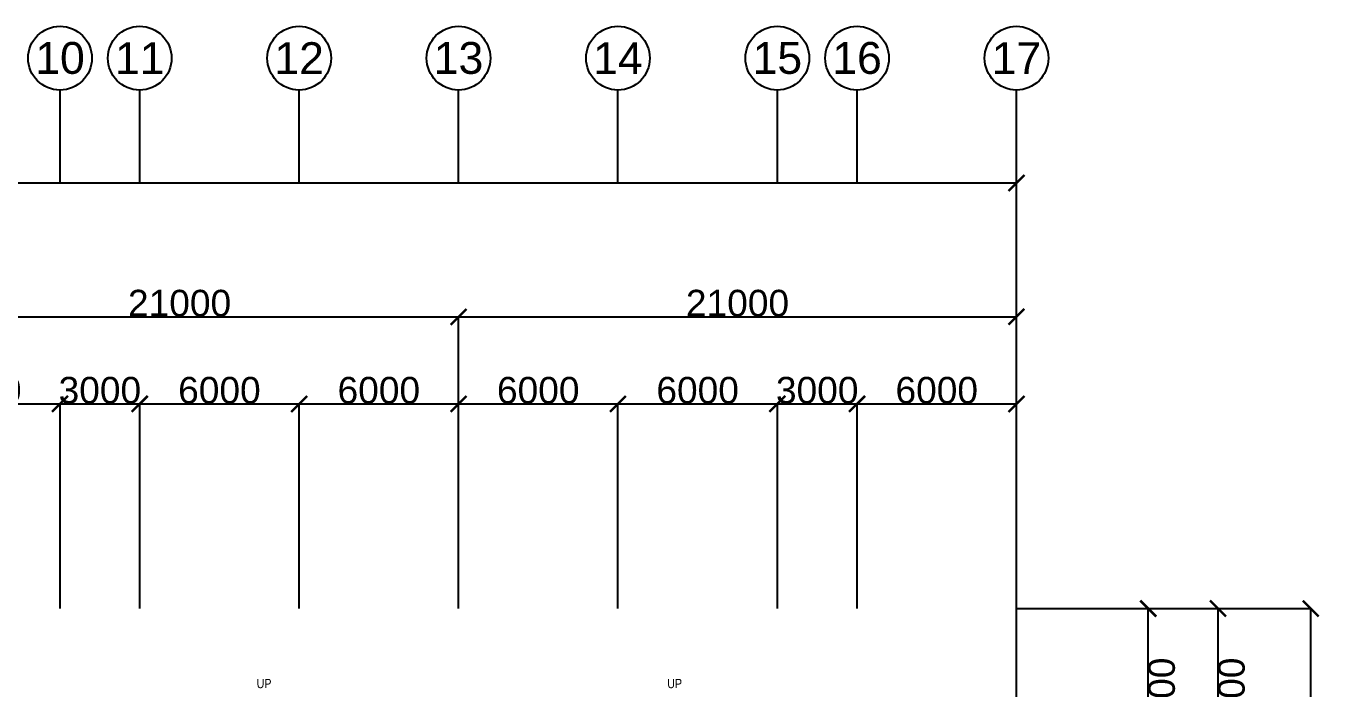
# Model space of a CAD drawing. Header units: millimetres. Extents: x 3339 to 2017737, y 4955 to 2748989.
# Drawn here: x 1481971 to 1531482, y 1305491 to 1330440 of the extents above; entities that cross this region are included whole.
import ezdxf

# ---------------------------------------------------------------- set-up
doc = ezdxf.new("R2010")
doc.units = ezdxf.units.MM
doc.header["$LTSCALE"] = 30
doc.layers.add('DIM LINES', color=7, linetype='Continuous')
doc.layers.add('STAIR', color=1, linetype='Continuous', lineweight=5)
doc.styles.add('Arial Narrow', font='ARIALN.TTF', dxfattribs={"height": 200})
doc.styles.get("Standard").update_dxf_attribs({"font": 'arial.ttf'})
doc.dimstyles.new('GREEN', dxfattribs={"dimtxt": 1000, "dimasz": 600, "dimexe": 0.18, "dimexo": 0.0625, "dimgap": 0.09, "dimtad": 2, "dimdec": 0, "dimzin": 0, "dimdsep": 46, "dimtxsty": 'Standard', "dimblk": 'ARCHTICK', "dimcen": 0.09, "dimclrd": 3, "dimclre": 3, "dimclrt": 2, "dimadec": 0, "dimazin": 0, "dimtfac": 1, "dimtdec": 0, "dimtofl": 0, "dimtmove": 0, "dimatfit": 3, "dimfxl": 1, "dimtolj": 1, "dimtzin": 0, "dimarcsym": 0})

# ---------------------------------------------------------------- blocks, each defined once
blk = doc.blocks.new('_ArchTick')
at = {"color": 0, "linetype": 'ByBlock', "const_width": 0.15}
blk.add_lwpolyline([(-0.5, -0.5), (0.5, 0.5)], dxfattribs=at)
blk = doc.blocks.new('*D851')
at = {"layer": 'Defpoints', "color": 0, "transparency": 16777216}
for p in [(1519240, 1324539), (1429240, 1308509), (1519240, 1301709)]:
    blk.add_point(p, dxfattribs=at)
at = {"layer": 'DIM LINES', "color": 3, "linetype": 'ByBlock', "lineweight": -2, "transparency": 16777216}
for p, q in [((1429240, 1308509), (1429240, 1324539)), ((1429240, 1324539), (1519240, 1324539)), ((1519240, 1301709), (1519240, 1324539))]:
    blk.add_line(p, q, dxfattribs=at)
at = {"layer": 'DIM LINES', "color": 3, "lineweight": -2, "transparency": 16777216, "xscale": 600, "yscale": 600, "zscale": 600, "rotation": 180}
blk.add_blockref('_ArchTick', (1429240, 1324539), dxfattribs=at)
at = {"layer": 'DIM LINES', "color": 3, "lineweight": -2, "transparency": 16777216, "xscale": 600, "yscale": 600, "zscale": 600}
blk.add_blockref('_ArchTick', (1519240, 1324539), dxfattribs=at)
at = {"layer": 'DIM LINES', "color": 2, "transparency": 16777216, "insert": (1474240, 1325050), "char_height": 1000, "attachment_point": 5}
blk.add_mtext('\\A1;90000', dxfattribs=at)
blk = doc.blocks.new('*D606')
at = {"layer": 'Defpoints', "color": 0, "transparency": 16777216}
for p in [(1498240, 1319497), (1477240, 1308509), (1498240, 1308509)]:
    blk.add_point(p, dxfattribs=at)
at = {"layer": 'DIM LINES', "color": 3, "linetype": 'ByBlock', "lineweight": -2, "transparency": 16777216}
for p, q in [((1477240, 1308509), (1477240, 1319497)), ((1477240, 1319497), (1498240, 1319497)), ((1498240, 1308509), (1498240, 1319497))]:
    blk.add_line(p, q, dxfattribs=at)
at = {"layer": 'DIM LINES', "color": 3, "lineweight": -2, "transparency": 16777216, "xscale": 600, "yscale": 600, "zscale": 600, "rotation": 180}
blk.add_blockref('_ArchTick', (1477240, 1319497), dxfattribs=at)
at = {"layer": 'DIM LINES', "color": 3, "lineweight": -2, "transparency": 16777216, "xscale": 600, "yscale": 600, "zscale": 600}
blk.add_blockref('_ArchTick', (1498240, 1319497), dxfattribs=at)
at = {"layer": 'DIM LINES', "color": 2, "transparency": 16777216, "insert": (1487740, 1320008), "char_height": 1000, "attachment_point": 5}
blk.add_mtext('\\A1;21000', dxfattribs=at)
blk = doc.blocks.new('*D607')
at = {"layer": 'Defpoints', "color": 0, "transparency": 16777216}
for p in [(1519240, 1319497), (1498240, 1308509), (1519240, 1308509)]:
    blk.add_point(p, dxfattribs=at)
at = {"layer": 'DIM LINES', "color": 3, "linetype": 'ByBlock', "lineweight": -2, "transparency": 16777216}
for p, q in [((1498240, 1308509), (1498240, 1319497)), ((1498240, 1319497), (1519240, 1319497)), ((1519240, 1308509), (1519240, 1319497))]:
    blk.add_line(p, q, dxfattribs=at)
at = {"layer": 'DIM LINES', "color": 3, "lineweight": -2, "transparency": 16777216, "xscale": 600, "yscale": 600, "zscale": 600, "rotation": 180}
blk.add_blockref('_ArchTick', (1498240, 1319497), dxfattribs=at)
at = {"layer": 'DIM LINES', "color": 3, "lineweight": -2, "transparency": 16777216, "xscale": 600, "yscale": 600, "zscale": 600}
blk.add_blockref('_ArchTick', (1519240, 1319497), dxfattribs=at)
at = {"layer": 'DIM LINES', "color": 2, "transparency": 16777216, "insert": (1508740, 1320008), "char_height": 1000, "attachment_point": 5}
blk.add_mtext('\\A1;21000', dxfattribs=at)
blk = doc.blocks.new('*D616')
at = {"layer": 'Defpoints', "color": 0, "transparency": 16777216}
for p in [(1483240, 1316217), (1477240, 1308509), (1483240, 1308509)]:
    blk.add_point(p, dxfattribs=at)
at = {"layer": 'DIM LINES', "color": 3, "linetype": 'ByBlock', "lineweight": -2, "transparency": 16777216}
for p, q in [((1477240, 1308509), (1477240, 1316217)), ((1477240, 1316217), (1483240, 1316217)), ((1483240, 1308509), (1483240, 1316217))]:
    blk.add_line(p, q, dxfattribs=at)
at = {"layer": 'DIM LINES', "color": 3, "lineweight": -2, "transparency": 16777216, "xscale": 600, "yscale": 600, "zscale": 600, "rotation": 180}
blk.add_blockref('_ArchTick', (1477240, 1316217), dxfattribs=at)
at = {"layer": 'DIM LINES', "color": 3, "lineweight": -2, "transparency": 16777216, "xscale": 600, "yscale": 600, "zscale": 600}
blk.add_blockref('_ArchTick', (1483240, 1316217), dxfattribs=at)
at = {"layer": 'DIM LINES', "color": 2, "transparency": 16777216, "insert": (1480240, 1316727), "char_height": 1000, "attachment_point": 5}
blk.add_mtext('\\A1;6000', dxfattribs=at)
blk = doc.blocks.new('*D617')
at = {"layer": 'Defpoints', "color": 0, "transparency": 16777216}
for p in [(1486240, 1316217), (1483240, 1308509), (1486240, 1308509)]:
    blk.add_point(p, dxfattribs=at)
at = {"layer": 'DIM LINES', "color": 3, "linetype": 'ByBlock', "lineweight": -2, "transparency": 16777216}
for p, q in [((1483240, 1308509), (1483240, 1316217)), ((1483240, 1316217), (1486240, 1316217)), ((1486240, 1308509), (1486240, 1316217))]:
    blk.add_line(p, q, dxfattribs=at)
at = {"layer": 'DIM LINES', "color": 3, "lineweight": -2, "transparency": 16777216, "xscale": 600, "yscale": 600, "zscale": 600, "rotation": 180}
blk.add_blockref('_ArchTick', (1483240, 1316217), dxfattribs=at)
at = {"layer": 'DIM LINES', "color": 3, "lineweight": -2, "transparency": 16777216, "xscale": 600, "yscale": 600, "zscale": 600}
blk.add_blockref('_ArchTick', (1486240, 1316217), dxfattribs=at)
at = {"layer": 'DIM LINES', "color": 2, "transparency": 16777216, "insert": (1484740, 1316728), "char_height": 1000, "attachment_point": 5}
blk.add_mtext('\\A1;3000', dxfattribs=at)
blk = doc.blocks.new('*D618')
at = {"layer": 'Defpoints', "color": 0, "transparency": 16777216}
for p in [(1492240, 1316217), (1486240, 1308509), (1492240, 1308509)]:
    blk.add_point(p, dxfattribs=at)
at = {"layer": 'DIM LINES', "color": 3, "linetype": 'ByBlock', "lineweight": -2, "transparency": 16777216}
for p, q in [((1486240, 1308509), (1486240, 1316217)), ((1486240, 1316217), (1492240, 1316217)), ((1492240, 1308509), (1492240, 1316217))]:
    blk.add_line(p, q, dxfattribs=at)
at = {"layer": 'DIM LINES', "color": 3, "lineweight": -2, "transparency": 16777216, "xscale": 600, "yscale": 600, "zscale": 600, "rotation": 180}
blk.add_blockref('_ArchTick', (1486240, 1316217), dxfattribs=at)
at = {"layer": 'DIM LINES', "color": 3, "lineweight": -2, "transparency": 16777216, "xscale": 600, "yscale": 600, "zscale": 600}
blk.add_blockref('_ArchTick', (1492240, 1316217), dxfattribs=at)
at = {"layer": 'DIM LINES', "color": 2, "transparency": 16777216, "insert": (1489240, 1316727), "char_height": 1000, "attachment_point": 5}
blk.add_mtext('\\A1;6000', dxfattribs=at)
blk = doc.blocks.new('*D619')
at = {"layer": 'Defpoints', "color": 0, "transparency": 16777216}
for p in [(1498240, 1316217), (1492240, 1308509), (1498240, 1308509)]:
    blk.add_point(p, dxfattribs=at)
at = {"layer": 'DIM LINES', "color": 3, "linetype": 'ByBlock', "lineweight": -2, "transparency": 16777216}
for p, q in [((1492240, 1308509), (1492240, 1316217)), ((1492240, 1316217), (1498240, 1316217)), ((1498240, 1308509), (1498240, 1316217))]:
    blk.add_line(p, q, dxfattribs=at)
at = {"layer": 'DIM LINES', "color": 3, "lineweight": -2, "transparency": 16777216, "xscale": 600, "yscale": 600, "zscale": 600, "rotation": 180}
blk.add_blockref('_ArchTick', (1492240, 1316217), dxfattribs=at)
at = {"layer": 'DIM LINES', "color": 3, "lineweight": -2, "transparency": 16777216, "xscale": 600, "yscale": 600, "zscale": 600}
blk.add_blockref('_ArchTick', (1498240, 1316217), dxfattribs=at)
at = {"layer": 'DIM LINES', "color": 2, "transparency": 16777216, "insert": (1495240, 1316727), "char_height": 1000, "attachment_point": 5}
blk.add_mtext('\\A1;6000', dxfattribs=at)
blk = doc.blocks.new('*D620')
at = {"layer": 'Defpoints', "color": 0, "transparency": 16777216}
for p in [(1504240, 1316217), (1498240, 1308509), (1504240, 1308509)]:
    blk.add_point(p, dxfattribs=at)
at = {"layer": 'DIM LINES', "color": 3, "linetype": 'ByBlock', "lineweight": -2, "transparency": 16777216}
for p, q in [((1498240, 1308509), (1498240, 1316217)), ((1498240, 1316217), (1504240, 1316217)), ((1504240, 1308509), (1504240, 1316217))]:
    blk.add_line(p, q, dxfattribs=at)
at = {"layer": 'DIM LINES', "color": 3, "lineweight": -2, "transparency": 16777216, "xscale": 600, "yscale": 600, "zscale": 600, "rotation": 180}
blk.add_blockref('_ArchTick', (1498240, 1316217), dxfattribs=at)
at = {"layer": 'DIM LINES', "color": 3, "lineweight": -2, "transparency": 16777216, "xscale": 600, "yscale": 600, "zscale": 600}
blk.add_blockref('_ArchTick', (1504240, 1316217), dxfattribs=at)
at = {"layer": 'DIM LINES', "color": 2, "transparency": 16777216, "insert": (1501240, 1316727), "char_height": 1000, "attachment_point": 5}
blk.add_mtext('\\A1;6000', dxfattribs=at)
blk = doc.blocks.new('*D621')
at = {"layer": 'Defpoints', "color": 0, "transparency": 16777216}
for p in [(1510240, 1316217), (1504240, 1308509), (1510240, 1308509)]:
    blk.add_point(p, dxfattribs=at)
at = {"layer": 'DIM LINES', "color": 3, "linetype": 'ByBlock', "lineweight": -2, "transparency": 16777216}
for p, q in [((1504240, 1308509), (1504240, 1316217)), ((1504240, 1316217), (1510240, 1316217)), ((1510240, 1308509), (1510240, 1316217))]:
    blk.add_line(p, q, dxfattribs=at)
at = {"layer": 'DIM LINES', "color": 3, "lineweight": -2, "transparency": 16777216, "xscale": 600, "yscale": 600, "zscale": 600, "rotation": 180}
blk.add_blockref('_ArchTick', (1504240, 1316217), dxfattribs=at)
at = {"layer": 'DIM LINES', "color": 3, "lineweight": -2, "transparency": 16777216, "xscale": 600, "yscale": 600, "zscale": 600}
blk.add_blockref('_ArchTick', (1510240, 1316217), dxfattribs=at)
at = {"layer": 'DIM LINES', "color": 2, "transparency": 16777216, "insert": (1507240, 1316727), "char_height": 1000, "attachment_point": 5}
blk.add_mtext('\\A1;6000', dxfattribs=at)
blk = doc.blocks.new('*D622')
at = {"layer": 'Defpoints', "color": 0, "transparency": 16777216}
for p in [(1513240, 1316217), (1510240, 1308509), (1513240, 1308509)]:
    blk.add_point(p, dxfattribs=at)
at = {"layer": 'DIM LINES', "color": 3, "linetype": 'ByBlock', "lineweight": -2, "transparency": 16777216}
for p, q in [((1510240, 1308509), (1510240, 1316217)), ((1510240, 1316217), (1513240, 1316217)), ((1513240, 1308509), (1513240, 1316217))]:
    blk.add_line(p, q, dxfattribs=at)
at = {"layer": 'DIM LINES', "color": 3, "lineweight": -2, "transparency": 16777216, "xscale": 600, "yscale": 600, "zscale": 600, "rotation": 180}
blk.add_blockref('_ArchTick', (1510240, 1316217), dxfattribs=at)
at = {"layer": 'DIM LINES', "color": 3, "lineweight": -2, "transparency": 16777216, "xscale": 600, "yscale": 600, "zscale": 600}
blk.add_blockref('_ArchTick', (1513240, 1316217), dxfattribs=at)
at = {"layer": 'DIM LINES', "color": 2, "transparency": 16777216, "insert": (1511740, 1316728), "char_height": 1000, "attachment_point": 5}
blk.add_mtext('\\A1;3000', dxfattribs=at)
blk = doc.blocks.new('*D623')
at = {"layer": 'Defpoints', "color": 0, "transparency": 16777216}
for p in [(1519240, 1316217), (1513240, 1308509), (1519240, 1308509)]:
    blk.add_point(p, dxfattribs=at)
at = {"layer": 'DIM LINES', "color": 3, "linetype": 'ByBlock', "lineweight": -2, "transparency": 16777216}
for p, q in [((1513240, 1308509), (1513240, 1316217)), ((1513240, 1316217), (1519240, 1316217)), ((1519240, 1308509), (1519240, 1316217))]:
    blk.add_line(p, q, dxfattribs=at)
at = {"layer": 'DIM LINES', "color": 3, "lineweight": -2, "transparency": 16777216, "xscale": 600, "yscale": 600, "zscale": 600, "rotation": 180}
blk.add_blockref('_ArchTick', (1513240, 1316217), dxfattribs=at)
at = {"layer": 'DIM LINES', "color": 3, "lineweight": -2, "transparency": 16777216, "xscale": 600, "yscale": 600, "zscale": 600}
blk.add_blockref('_ArchTick', (1519240, 1316217), dxfattribs=at)
at = {"layer": 'DIM LINES', "color": 2, "transparency": 16777216, "insert": (1516240, 1316727), "char_height": 1000, "attachment_point": 5}
blk.add_mtext('\\A1;6000', dxfattribs=at)
blk = doc.blocks.new('*D649')
at = {"layer": 'Defpoints', "color": 0, "transparency": 16777216}
for p in [(1519240, 1308509), (1530315, 1308509), (1519240, 1238709)]:
    blk.add_point(p, dxfattribs=at)
at = {"layer": 'DIM LINES', "color": 3, "linetype": 'ByBlock', "lineweight": -2, "transparency": 16777216}
for p, q in [((1519240, 1308509), (1530315, 1308509)), ((1530315, 1238709), (1530315, 1308509)), ((1519240, 1238709), (1530315, 1238709))]:
    blk.add_line(p, q, dxfattribs=at)
at = {"layer": 'DIM LINES', "color": 3, "lineweight": -2, "transparency": 16777216, "xscale": 600, "yscale": 600, "zscale": 600}
for p, rotation in [((1530315, 1308509), 90), ((1530315, 1238709), 270)]:
    blk.add_blockref('_ArchTick', p, dxfattribs=dict(at, rotation=rotation))
at = {"layer": 'DIM LINES', "color": 2, "transparency": 16777216, "insert": (1530825, 1273609), "char_height": 1000, "attachment_point": 5, "rotation": 90}
blk.add_mtext('\\A1;69800', dxfattribs=at)
blk = doc.blocks.new('*D650')
at = {"layer": 'Defpoints', "color": 0, "transparency": 16777216}
for p in [(1519240, 1308509), (1526826, 1308509), (1519240, 1301709)]:
    blk.add_point(p, dxfattribs=at)
at = {"layer": 'DIM LINES', "color": 3, "linetype": 'ByBlock', "lineweight": -2, "transparency": 16777216}
for p, q in [((1519240, 1308509), (1526826, 1308509)), ((1526826, 1301709), (1526826, 1308509)), ((1519240, 1301709), (1526826, 1301709))]:
    blk.add_line(p, q, dxfattribs=at)
at = {"layer": 'DIM LINES', "color": 3, "lineweight": -2, "transparency": 16777216, "xscale": 600, "yscale": 600, "zscale": 600}
for p, rotation in [((1526826, 1308509), 90), ((1526826, 1301709), 270)]:
    blk.add_blockref('_ArchTick', p, dxfattribs=dict(at, rotation=rotation))
at = {"layer": 'DIM LINES', "color": 2, "transparency": 16777216, "insert": (1527337, 1305109), "char_height": 1000, "attachment_point": 5, "rotation": 90}
blk.add_mtext('\\A1;6800', dxfattribs=at)
blk = doc.blocks.new('*D662')
at = {"layer": 'Defpoints', "color": 0, "transparency": 16777216}
for p in [(1519242, 1308509), (1524200, 1308509), (1519242, 1301709)]:
    blk.add_point(p, dxfattribs=at)
at = {"layer": 'DIM LINES', "color": 3, "linetype": 'ByBlock', "lineweight": -2, "transparency": 16777216}
for p, q in [((1519242, 1308509), (1524200, 1308509)), ((1524200, 1301709), (1524200, 1308509)), ((1519242, 1301709), (1524200, 1301709))]:
    blk.add_line(p, q, dxfattribs=at)
at = {"layer": 'DIM LINES', "color": 3, "lineweight": -2, "transparency": 16777216, "xscale": 600, "yscale": 600, "zscale": 600}
for p, rotation in [((1524200, 1308509), 90), ((1524200, 1301709), 270)]:
    blk.add_blockref('_ArchTick', p, dxfattribs=dict(at, rotation=rotation))
at = {"layer": 'DIM LINES', "color": 2, "transparency": 16777216, "insert": (1524710, 1305109), "char_height": 1000, "attachment_point": 5, "rotation": 90}
blk.add_mtext('\\A1;6800', dxfattribs=at)

msp = doc.modelspace()

# ---------------------------------------------------------------- linework, layer by layer
for p, q in [((1483240.35, 1324539.658), (1483240.35, 1328039.658)), ((1486240.35, 1324539.658), (1486240.35, 1328039.658)), ((1492240.35, 1324539.658), (1492240.35, 1328039.658)), ((1498240.35, 1324540.198), (1498240.35, 1328040.198)), ((1504240.35, 1324539.658), (1504240.35, 1328039.658)), ((1510240.35, 1324539.658), (1510240.35, 1328039.658)), ((1513240.35, 1324539.658), (1513240.35, 1328039.658)), ((1519240.35, 1324540.198), (1519240.35, 1328040.198))]:
    msp.add_line(p, q)
at = {"color": 1}
for centre in [(1483240.35, 1329239.658), (1486240.35, 1329239.658), (1492240.35, 1329239.658), (1498240.35, 1329240.198), (1504240.35, 1329239.658), (1510240.35, 1329239.658), (1513240.35, 1329239.658), (1519240.35, 1329240.198)]:
    msp.add_circle(centre, 1200, dxfattribs=at)

# ---------------------------------------------------------------- texts
at = {"color": 1, "char_height": 1200, "attachment_point": 5}
for s, insert in [('10', (1483240.35, 1329239.658)), ('12', (1492240.35, 1329239.658)), ('13', (1498240.35, 1329240.198)), ('15', (1510240.35, 1329239.658)), ('16', (1513240.35, 1329239.658)), ('11', (1486240.35, 1329239.658)), ('14', (1504240.35, 1329239.658)), ('17', (1519240.35, 1329240.198))]:
    msp.add_mtext_dynamic_manual_height_columns(s, width=2400, gutter_width=1, heights=[2400], dxfattribs=dict(at, insert=insert))
at = {"layer": 'STAIR', "color": 1, "char_height": 350, "attachment_point": 1, "style": 'Arial Narrow'}
for insert in [(1490641.631, 1305861.484), (1506096.491, 1305861.484)]:
    msp.add_mtext_dynamic_manual_height_columns('UP', width=800.09192, gutter_width=1, heights=[136.329], dxfattribs=dict(at, insert=insert))

# ---------------------------------------------------------------- dimensions: what is measured, and where the dimension line sits
at = {"layer": 'DIM LINES', "color": 0}
for base, p1, p2, picture, middle in [((1519240.35, 1324539.298), (1429240.35, 1308509.357), (1519240.35, 1301709.357), '*D851', (1474240.35, 1325049.961)), ((1498240.35, 1319497.128), (1477240.35, 1308509.357), (1498240.35, 1308509.357), '*D606', (1487740.35, 1320007.791)), ((1519240.35, 1319497.128), (1498240.35, 1308509.357), (1519240.35, 1308509.357), '*D607', (1508740.35, 1320007.791)), ((1483240.35, 1316216.53), (1477240.35, 1308509.357), (1483240.35, 1308509.357), '*D616', (1480240.35, 1316727.192)), ((1486240.35, 1316216.53), (1483240.35, 1308509.357), (1486240.35, 1308509.357), '*D617', (1484740.35, 1316727.534)), ((1492240.35, 1316216.53), (1486240.35, 1308509.357), (1492240.35, 1308509.357), '*D618', (1489240.35, 1316727.192)), ((1498240.35, 1316216.53), (1492240.35, 1308509.357), (1498240.35, 1308509.357), '*D619', (1495240.35, 1316727.192)), ((1504240.35, 1316216.53), (1498240.35, 1308509.357), (1504240.35, 1308509.357), '*D620', (1501240.35, 1316727.192)), ((1510240.35, 1316216.53), (1504240.35, 1308509.357), (1510240.35, 1308509.357), '*D621', (1507240.35, 1316727.192)), ((1513240.35, 1316216.53), (1510240.35, 1308509.357), (1513240.35, 1308509.357), '*D622', (1511740.35, 1316727.534)), ((1519240.35, 1316216.53), (1513240.35, 1308509.357), (1519240.35, 1308509.357), '*D623', (1516240.35, 1316727.192))]:
    dim = msp.add_linear_dim(base=base, p1=p1, p2=p2, dimstyle='GREEN', dxfattribs=at)
    dim.commit()
    dim.dimension.update_dxf_attribs({"geometry": picture, "text_midpoint": middle})
for base, p1, p2, picture, middle in [((1530314.743, 1308509.357), (1519240.35, 1238709.357), (1519240.35, 1308509.357), '*D649', (1530825.406, 1273609.357)), ((1526826.212, 1308509.357), (1519240.35, 1301709.357), (1519240.35, 1308509.357), '*D650', (1527336.875, 1305109.357)), ((1524199.715, 1308509.357), (1519241.97, 1301709.357), (1519241.97, 1308509.357), '*D662', (1524710.378, 1305109.357))]:
    dim = msp.add_linear_dim(base=base, p1=p1, p2=p2, angle=90, dimstyle='GREEN', dxfattribs=at)
    dim.commit()
    dim.dimension.update_dxf_attribs({"geometry": picture, "text_midpoint": middle})

doc.saveas('drawing.dxf')
